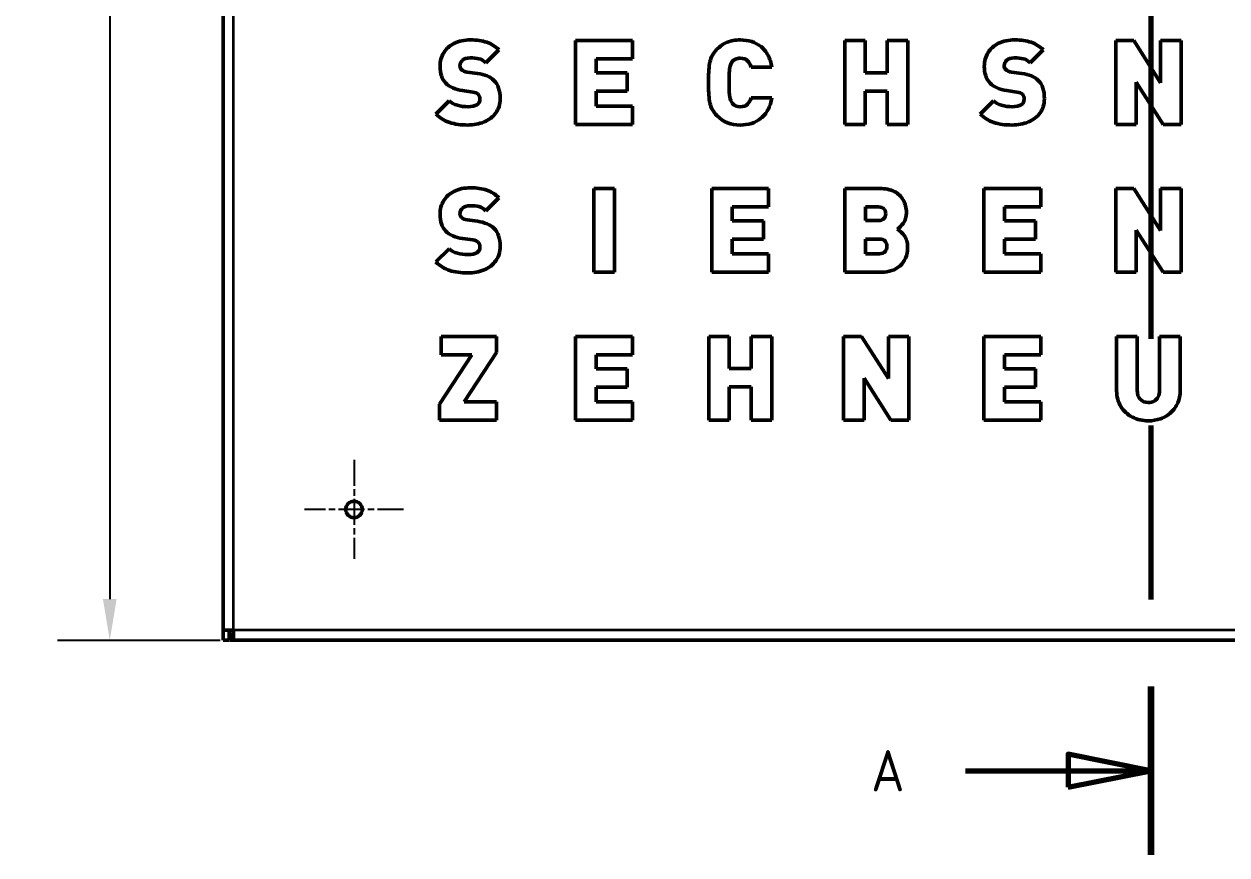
# Model space of a CAD drawing. Header units: millimetres. Extents: x -20 to 3500, y -209 to 1208.
# Drawn here: x 181.9 to 473.7, y 431.3 to 632.8 of the extents above; entities that cross this region are included whole.
import ezdxf

# ---------------------------------------------------------------- set-up
doc = ezdxf.new("R2010")
doc.units = ezdxf.units.MM
doc.header["$LTSCALE"] = 4
doc.linetypes.add('CHAIN', pattern=[0.3543, 0.2362, -0.0295, 0.0591, -0.0295])
for name, color, linetype, lineweight in [('Bemaßung (ISO)', 7, 'Continuous', 25), ('Mittelpunktmarkierung (ISO)', 7, 'Continuous', 25), ('Schnittlinie (ISO)', 7, 'CHAIN', 70), ('Sichtbar (ISO)', 7, 'Continuous', 50), ('Sichtbar schmal (ISO)', 7, 'Continuous', 35)]:
    doc.layers.add(name, color=color, linetype=linetype, lineweight=lineweight)
doc.styles.add('Bezeichnungstext (DIN)', font='ISOCP.shx')
doc.styles.add('Notiztext (DIN)', font='isocpeur.ttf')
doc.dimstyles.new('Standard (DIN)', dxfattribs={"dimscale": 4, "dimtxt": 3.5, "dimasz": 2.5, "dimexe": 3.175, "dimexo": 0.8, "dimgap": 0.8, "dimtad": 1, "dimrnd": 1e-08, "dimzin": 0, "dimtxsty": 'Notiztext (DIN)', "dimcen": 0.09, "dimdle": 10, "dimclrd": 256, "dimclre": 256, "dimclrt": 256, "dimadec": 0, "dimazin": 0, "dimtfac": 1, "dimtmove": 0, "dimatfit": 3, "dimfxl": 1, "dimtolj": 1, "dimtzin": 0, "dimlwd": -1, "dimlwe": -1, "dimarcsym": 0})

# ---------------------------------------------------------------- blocks, each defined once
blk = doc.blocks.new('2DTransSchnitt0')
at = {"layer": 'Schnittlinie (ISO)', "linetype": 'CHAIN', "ltscale": 44.645241}
blk.add_line((113.794, 244.581), (113.794, 107.821), dxfattribs=at)
at = {"layer": 'Schnittlinie (ISO)', "linetype": 'Continuous', "lineweight": 140}
blk.add_line((113.794, 118.039), (113.794, 107.821), dxfattribs=at)
at = {"layer": 'Schnittlinie (ISO)', "linetype": 'Continuous'}
for p, q in [((113.794, 112.93), (108.794, 113.93)), ((108.794, 113.93), (108.794, 111.93)), ((102.564, 112.93), (108.794, 112.93)), ((108.794, 112.93), (113.794, 112.93)), ((108.794, 111.93), (113.794, 112.93))]:
    blk.add_line(p, q, dxfattribs=at)
at = {"layer": 'Schnittlinie (ISO)', "linetype": 'Continuous', "flags": 128}
blk.add_lwpolyline([(108.794, 111.93), (113.794, 112.93), (108.794, 113.93), (108.794, 111.93)], dxfattribs=at)
at = {"layer": 'Schnittlinie (ISO)'}
blk.add_solid([(108.794, 111.93), (113.794, 112.93), (108.794, 113.93), (108.794, 111.93)], dxfattribs=at)
at = {"layer": 'Schnittlinie (ISO)', "insert": (96.844, 111.674), "char_height": 2.5, "attachment_point": 7, "style": 'Bezeichnungstext (DIN)'}
blk.add_mtext('A', dxfattribs=at)
blk = doc.blocks.new('*D21')
at = {"layer": 'Bemaßung (ISO)', "transparency": 16777216}
for p, q in [((229.48, 933.34), (189.98, 933.34)), ((202.68, 923.34), (202.68, 493.34)), ((229.48, 483.34), (189.98, 483.34))]:
    blk.add_line(p, q, dxfattribs=at)
for points in [[(201.01, 923.34), (204.34, 923.34), (202.68, 933.34)], [(201.01, 493.34), (204.34, 493.34), (202.68, 483.34)]]:
    blk.add_solid(points, dxfattribs=at)
at = {"layer": 'Defpoints', "color": 0, "transparency": 16777216}
for p in [(232.68, 933.34), (202.68, 483.34), (232.68, 483.34)]:
    blk.add_point(p, dxfattribs=at)
at = {"layer": 'Bemaßung (ISO)', "transparency": 16777216, "insert": (191.08, 673.66), "char_height": 14, "attachment_point": 4, "rotation": 90, "style": 'Notiztext (DIN)'}
blk.add_mtext('\\A1;\\fAIGDT|b0|i0;{\\H14.0000;o}\\fISOCPEUR|b0|i0;{\\H14.0000;450,00}', dxfattribs=at)

msp = doc.modelspace()

# ---------------------------------------------------------------- linework, layer by layer
at = {"layer": 'Mittelpunktmarkierung (ISO)', "linetype": 'CHAIN', "ltscale": 6.667144}
for p, q in [((261.923, 527.0902), (261.923, 503.0902)), ((273.923, 515.0902), (249.923, 515.0902))]:
    msp.add_line(p, q, dxfattribs=at)
at = {"layer": 'Sichtbar (ISO)'}
for p, q in [((230.1758, 485.8431), (230.1758, 930.8431)), ((315.6877, 628.8182), (329.4955, 628.8182)), ((315.6877, 608.5035), (315.6877, 628.8182)), ((329.4955, 628.8182), (329.4955, 624.3735)), ((380.961, 628.8182), (385.9491, 628.8182)), ((380.961, 608.5035), (380.961, 628.8182)), ((385.9491, 628.8182), (385.9491, 621.0016)), ((391.2576, 628.8182), (396.2457, 628.8182)), ((391.2576, 621.0016), (391.2576, 628.8182)), ((396.2457, 628.8182), (396.2457, 608.5035)), ((446.6871, 628.8182), (451.05, 628.8182)), ((446.6871, 608.5035), (446.6871, 628.8182)), ((451.05, 628.8182), (457.5548, 618.6051)), ((457.5548, 628.8182), (462.5429, 628.8182)), ((457.5548, 618.6051), (457.5548, 628.8182)), ((462.5429, 628.8182), (462.5429, 608.5035)), ((297.054, 626.561), (293.919, 623.426)), ((429.0774, 626.561), (425.9424, 623.426)), ((320.6758, 624.3735), (320.6758, 620.9738)), ((329.4955, 624.3735), (320.6758, 624.3735)), ((363.2956, 622.3671), (358.2239, 622.3671)), ((289.4046, 621.1967), (291.8569, 620.8623)), ((320.6758, 620.9738), (328.2137, 620.9738)), ((328.2137, 620.9738), (328.2137, 616.5291)), ((347.8994, 617.9781), (347.8994, 619.3436)), ((385.9491, 621.0016), (391.2576, 621.0016)), ((421.428, 621.1967), (423.8803, 620.8623)), ((451.6752, 618.7166), (451.6752, 608.5035)), ((458.1822, 608.5035), (451.6752, 618.7166)), ((290.7144, 616.3479), (288.2621, 616.6963)), ((320.6758, 616.5291), (320.6758, 612.9482)), ((328.2137, 616.5291), (320.6758, 616.5291)), ((385.9491, 616.5569), (385.9491, 608.5035)), ((391.2576, 616.5569), (385.9491, 616.5569)), ((391.2576, 608.5035), (391.2576, 616.5569)), ((422.7378, 616.3479), (420.2855, 616.6963)), ((281.811, 611.0115), (285.0157, 614.2162)), ((320.6758, 612.9482), (329.4955, 612.9482)), ((329.4955, 612.9482), (329.4955, 608.5035)), ((358.2239, 614.9546), (363.2956, 614.9546)), ((413.8344, 611.0115), (417.0391, 614.2162)), ((329.4955, 608.5035), (315.6877, 608.5035)), ((385.9491, 608.5035), (380.961, 608.5035)), ((396.2457, 608.5035), (391.2576, 608.5035)), ((451.6752, 608.5035), (446.6871, 608.5035)), ((462.5429, 608.5035), (458.1822, 608.5035)), ((320.0976, 592.9453), (325.0857, 592.9453)), ((320.0976, 572.6307), (320.0976, 592.9453)), ((325.0857, 592.9453), (325.0857, 572.6307)), ((348.6936, 592.9453), (362.5014, 592.9453)), ((348.6936, 572.6307), (348.6936, 592.9453)), ((362.5014, 592.9453), (362.5014, 588.5006)), ((381.0167, 592.9453), (389.4385, 592.9453)), ((381.0167, 572.6307), (381.0167, 592.9453)), ((414.7053, 592.9453), (428.5131, 592.9453)), ((414.7053, 572.6307), (414.7053, 592.9453)), ((428.5131, 592.9453), (428.5131, 588.5006)), ((446.687, 592.9453), (451.0499, 592.9453)), ((446.687, 572.6307), (446.687, 592.9453)), ((451.0499, 592.9453), (457.5549, 582.7322)), ((457.5549, 592.9453), (462.543, 592.9453)), ((457.5549, 582.7322), (457.5549, 592.9453)), ((462.543, 592.9453), (462.543, 572.6307)), ((297.054, 590.6881), (293.919, 587.5531)), ((353.6817, 588.5006), (353.6817, 585.1009)), ((362.5014, 588.5006), (353.6817, 588.5006)), ((389.1119, 588.4588), (386.0048, 588.4588)), ((386.0048, 588.4588), (386.0048, 585.1566)), ((419.6934, 588.5006), (419.6934, 585.1009)), ((428.5131, 588.5006), (419.6934, 588.5006)), ((289.4046, 585.3238), (291.8569, 584.9894)), ((353.6817, 585.1009), (361.2195, 585.1009)), ((361.2195, 585.1009), (361.2195, 580.6562)), ((386.0048, 585.1566), (389.1119, 585.1566)), ((419.6934, 585.1009), (427.2312, 585.1009)), ((427.2312, 585.1009), (427.2312, 580.6562)), ((290.7144, 580.4751), (288.2621, 580.8234)), ((353.6817, 580.6562), (353.6817, 577.0754)), ((361.2195, 580.6562), (353.6817, 580.6562)), ((389.3766, 580.6701), (386.0048, 580.6701)), ((386.0048, 580.6701), (386.0048, 577.1172)), ((419.6934, 580.6562), (419.6934, 577.0754)), ((427.2312, 580.6562), (419.6934, 580.6562)), ((451.6751, 582.8437), (451.6751, 572.6307)), ((458.1819, 572.6307), (451.6751, 582.8437)), ((281.811, 575.1386), (285.0157, 578.3433)), ((353.6817, 577.0754), (362.5014, 577.0754)), ((362.5014, 577.0754), (362.5014, 572.6307)), ((386.0048, 577.1172), (389.3766, 577.1172)), ((419.6934, 577.0754), (428.5131, 577.0754)), ((428.5131, 577.0754), (428.5131, 572.6307)), ((325.0857, 572.6307), (320.0976, 572.6307)), ((362.5014, 572.6307), (348.6936, 572.6307)), ((389.8563, 572.6307), (381.0167, 572.6307)), ((428.5131, 572.6307), (414.7053, 572.6307)), ((451.6751, 572.6307), (446.687, 572.6307)), ((462.543, 572.6307), (458.1819, 572.6307)), ((283.0437, 557.0724), (296.4758, 557.0724)), ((283.0437, 552.6277), (283.0437, 557.0724)), ((296.4758, 557.0724), (296.4758, 553.199)), ((315.6877, 557.0724), (329.4955, 557.0724)), ((315.6877, 536.7578), (315.6877, 557.0724)), ((329.4955, 557.0724), (329.4955, 552.6277)), ((347.9551, 557.0724), (352.9432, 557.0724)), ((347.9551, 536.7578), (347.9551, 557.0724)), ((352.9432, 557.0724), (352.9432, 549.2559)), ((358.2518, 557.0724), (363.2399, 557.0724)), ((358.2518, 549.2559), (358.2518, 557.0724)), ((363.2399, 557.0724), (363.2399, 536.7578)), ((380.6753, 557.0724), (385.0382, 557.0724)), ((380.6753, 536.7578), (380.6753, 557.0724)), ((385.0382, 557.0724), (391.5432, 546.8594)), ((391.5432, 557.0724), (396.5313, 557.0724)), ((391.5432, 546.8594), (391.5432, 557.0724)), ((396.5313, 557.0724), (396.5313, 536.7578)), ((414.7053, 557.0724), (428.5131, 557.0724)), ((414.7053, 536.7578), (414.7053, 557.0724)), ((428.5131, 557.0724), (428.5131, 552.6277)), ((446.91, 557.0724), (451.8981, 557.0724)), ((446.91, 543.8916), (446.91, 557.0724)), ((451.8981, 557.0724), (451.8981, 544.003)), ((457.332, 557.0724), (462.3201, 557.0724)), ((457.332, 544.003), (457.332, 557.0724)), ((462.3201, 557.0724), (462.3201, 543.8916)), ((282.6958, 540.6451), (290.4906, 552.6277)), ((290.4906, 552.6277), (283.0437, 552.6277)), ((296.4758, 553.199), (288.653, 541.2025)), ((320.6758, 552.6277), (320.6758, 549.228)), ((329.4955, 552.6277), (320.6758, 552.6277)), ((419.6934, 552.6277), (419.6934, 549.228)), ((428.5131, 552.6277), (419.6934, 552.6277)), ((320.6758, 549.228), (328.2137, 549.228)), ((328.2137, 549.228), (328.2137, 544.7833)), ((352.9432, 549.2559), (358.2518, 549.2559)), ((419.6934, 549.228), (427.2312, 549.228)), ((427.2312, 549.228), (427.2312, 544.7833)), ((385.6634, 546.9708), (385.6634, 536.7578)), ((392.1702, 536.7578), (385.6634, 546.9708)), ((320.6758, 544.7833), (320.6758, 541.2025)), ((328.2137, 544.7833), (320.6758, 544.7833)), ((352.9432, 544.8112), (352.9432, 536.7578)), ((358.2518, 544.8112), (352.9432, 544.8112)), ((358.2518, 536.7578), (358.2518, 544.8112)), ((419.6934, 544.7833), (419.6934, 541.2025)), ((427.2312, 544.7833), (419.6934, 544.7833)), ((282.6958, 536.7578), (282.6958, 540.6451)), ((288.653, 541.2025), (296.4758, 541.2025)), ((296.4758, 541.2025), (296.4758, 536.7578)), ((320.6758, 541.2025), (329.4955, 541.2025)), ((329.4955, 541.2025), (329.4955, 536.7578)), ((419.6934, 541.2025), (428.5131, 541.2025)), ((428.5131, 541.2025), (428.5131, 536.7578)), ((296.4758, 536.7578), (282.6958, 536.7578)), ((329.4955, 536.7578), (315.6877, 536.7578)), ((352.9432, 536.7578), (347.9551, 536.7578)), ((363.2399, 536.7578), (358.2518, 536.7578)), ((385.6634, 536.7578), (380.6753, 536.7578)), ((396.5313, 536.7578), (392.1702, 536.7578)), ((428.5131, 536.7578), (414.7053, 536.7578)), ((230.1758, 483.3431), (230.1758, 485.8431)), ((230.1758, 485.8431), (230.1882, 485.8431)), ((230.1882, 485.8431), (232.6758, 485.8431)), ((231.6758, 485.8431), (231.6758, 483.3431)), ((231.7758, 484.8431), (232.6758, 484.8431)), ((231.7758, 483.3431), (231.7758, 484.8431)), ((232.6758, 483.5518), (232.6758, 485.8431)), ((230.1758, 483.3431), (231.6758, 483.3431)), ((232.6758, 483.3431), (231.7758, 483.3431)), ((232.6758, 483.3555), (232.6758, 483.5518)), ((232.6758, 483.3555), (232.6758, 483.3431)), ((677.6758, 483.3431), (232.6758, 483.3431))]:
    msp.add_line(p, q, dxfattribs=at)
msp.add_circle((261.923, 515.0902), 2, dxfattribs=at)
for points, knots in [([(284.1797, 618.4937), (283.2507, 619.4503), (282.7864, 620.811), (282.7864, 622.5761), (282.7864, 623.8114), (283.0859, 624.9145), (283.6851, 625.885), (284.2842, 626.8556), (285.1433, 627.6151), (286.2627, 628.1633)], [13, 13, 13, 13, 14, 14, 14, 15, 15, 15, 16, 16, 16, 16]), ([(286.2627, 628.1633), (287.3819, 628.7111), (288.6941, 628.9854), (290.1988, 628.9854), (291.6943, 628.9854), (293.0016, 628.7923), (294.121, 628.4074)], [16, 16, 16, 16, 17, 17, 17, 18, 18, 18, 18]), ([(352.4653, 628.4209), (353.3747, 628.7975), (354.4187, 628.9854), (355.5975, 628.9854), (356.609, 628.9854), (357.537, 628.848), (358.3815, 628.5746)], [12, 12, 12, 12, 13, 13, 13, 14, 14, 14, 14]), ([(416.2031, 618.4937), (415.2741, 619.4503), (414.8098, 620.811), (414.8098, 622.5761), (414.8098, 623.8114), (415.1093, 624.9145), (415.7085, 625.885), (416.3076, 626.8556), (417.1667, 627.6151), (418.2861, 628.1633)], [13, 13, 13, 13, 14, 14, 14, 15, 15, 15, 16, 16, 16, 16]), ([(418.2861, 628.1633), (419.4053, 628.7111), (420.7175, 628.9854), (422.2222, 628.9854), (423.7177, 628.9854), (425.025, 628.7923), (426.1444, 628.4074)], [16, 16, 16, 16, 17, 17, 17, 18, 18, 18, 18]), ([(292.2331, 624.4153), (291.6292, 624.5546), (290.9047, 624.6243), (290.0595, 624.6243), (289.2605, 624.6243), (288.6523, 624.4336), (288.2343, 624.053)], [21, 21, 21, 21, 22, 22, 22, 23, 23, 23, 23]), ([(357.367, 623.9487), (356.9721, 624.3432), (356.3893, 624.5407), (355.6184, 624.5407), (355.191, 624.5407), (354.8079, 624.4615), (354.4689, 624.3038)], [19, 19, 19, 19, 20, 20, 20, 21, 21, 21, 21]), ([(424.2565, 624.4153), (423.6526, 624.5546), (422.9281, 624.6243), (422.0829, 624.6243), (421.2839, 624.6243), (420.6757, 624.4336), (420.2577, 624.053)], [21, 21, 21, 21, 22, 22, 22, 23, 23, 23, 23]), ([(288.2343, 624.053), (287.8163, 623.672), (287.6073, 623.2353), (287.6073, 622.7433), (287.6073, 622.381), (287.7418, 622.0649), (288.0113, 621.7958)], [23, 23, 23, 23, 24, 24, 24, 25, 25, 25, 25]), ([(420.2577, 624.053), (419.8397, 623.672), (419.6307, 623.2353), (419.6307, 622.7433), (419.6307, 622.381), (419.7652, 622.0649), (420.0347, 621.7958)], [23, 23, 23, 23, 24, 24, 24, 25, 25, 25, 25]), ([(352.978, 621.4686), (352.9175, 620.8321), (352.8875, 619.8961), (352.8875, 618.6609), (352.8875, 617.0167), (352.9478, 615.8623), (353.0686, 615.1987)], [24, 24, 24, 24, 25, 25, 25, 26, 26, 26, 26]), ([(286.9942, 613.1222), (287.8115, 612.8945), (288.6614, 612.781), (289.544, 612.781), (291.4853, 612.781), (292.456, 613.3893), (292.456, 614.6063), (292.456, 615.1262), (292.3213, 615.5259), (292.052, 615.8046)], [7, 7, 7, 7, 8, 8, 8, 9, 9, 9, 10, 10, 10, 10]), ([(419.0176, 613.1222), (419.8349, 612.8945), (420.6848, 612.781), (421.5674, 612.781), (423.5087, 612.781), (424.4794, 613.3893), (424.4794, 614.6063), (424.4794, 615.1262), (424.3447, 615.5259), (424.0754, 615.8046)], [7, 7, 7, 7, 8, 8, 8, 9, 9, 9, 10, 10, 10, 10]), ([(353.6538, 613.6449), (354.0997, 613.0689), (354.7545, 612.781), (355.6184, 612.781), (356.3708, 612.781), (356.949, 612.9781), (357.3531, 613.373), (357.7571, 613.7679), (358.0473, 614.295), (358.2239, 614.9546)], [27, 27, 27, 27, 28, 28, 28, 29, 29, 29, 30, 30, 30, 30]), ([(360.6298, 609.9665), (359.9474, 609.4184), (359.1797, 609.0095), (358.3258, 608.7404), (357.4719, 608.4713), (356.5627, 608.3363), (355.5975, 608.3363), (353.3423, 608.3363), (351.4631, 609.0979), (349.9595, 610.6214)], [2, 2, 2, 2, 3, 3, 3, 4, 4, 4, 5, 5, 5, 5]), ([(293.4662, 609.0816), (292.2725, 608.5848), (290.9558, 608.3363), (289.5161, 608.3363), (287.8348, 608.3363), (286.3718, 608.5358), (285.1271, 608.9355)], [2, 2, 2, 2, 3, 3, 3, 4, 4, 4, 4]), ([(425.4896, 609.0816), (424.2959, 608.5848), (422.9792, 608.3363), (421.5395, 608.3363), (419.8582, 608.3363), (418.3952, 608.5358), (417.1505, 608.9355)], [2, 2, 2, 2, 3, 3, 3, 4, 4, 4, 4]), ([(286.2627, 592.2904), (287.3819, 592.8382), (288.6941, 593.1125), (290.1988, 593.1125), (291.6943, 593.1125), (293.0016, 592.9194), (294.121, 592.5345)], [16, 16, 16, 16, 17, 17, 17, 18, 18, 18, 18]), ([(284.1797, 582.6208), (283.2507, 583.5774), (282.7864, 584.9381), (282.7864, 586.7032), (282.7864, 587.9385), (283.0859, 589.0416), (283.6851, 590.0122), (284.2842, 590.9827), (285.1433, 591.7423), (286.2627, 592.2904)], [13, 13, 13, 13, 14, 14, 14, 15, 15, 15, 16, 16, 16, 16]), ([(395.1665, 590.1499), (395.6629, 589.2618), (395.9113, 588.2327), (395.9113, 587.0615), (395.9113, 586.0762), (395.6697, 585.2466), (395.1868, 584.573)], [9, 9, 9, 9, 10, 10, 10, 11, 11, 11, 11]), ([(288.2343, 588.1801), (287.8163, 587.7992), (287.6073, 587.3625), (287.6073, 586.8704), (287.6073, 586.5081), (287.7418, 586.1921), (288.0113, 585.923)], [23, 23, 23, 23, 24, 24, 24, 25, 25, 25, 25]), ([(292.2331, 588.5424), (291.6292, 588.6817), (290.9047, 588.7514), (290.0595, 588.7514), (289.2605, 588.7514), (288.6523, 588.5607), (288.2343, 588.1801)], [21, 21, 21, 21, 22, 22, 22, 23, 23, 23, 23]), ([(393.682, 583.0463), (394.3508, 582.6471), (394.936, 582.12), (395.4376, 581.4655), (395.9392, 580.8111), (396.19, 579.862), (396.19, 578.6184)], [12, 12, 12, 12, 13, 13, 13, 14, 14, 14, 14]), ([(286.9942, 577.2493), (287.8115, 577.0216), (288.6614, 576.9082), (289.544, 576.9082), (291.4853, 576.9082), (292.456, 577.5164), (292.456, 578.7334), (292.456, 579.2533), (292.3213, 579.653), (292.052, 579.9317)], [7, 7, 7, 7, 8, 8, 8, 9, 9, 9, 10, 10, 10, 10]), ([(293.4662, 573.2087), (292.2725, 572.7119), (290.9558, 572.4635), (289.5161, 572.4635), (287.8348, 572.4635), (286.3718, 572.6629), (285.1271, 573.0626)], [2, 2, 2, 2, 3, 3, 3, 4, 4, 4, 4]), ([(450.7346, 537.4962), (449.5503, 538.0997), (448.6168, 538.9568), (447.934, 540.0667), (447.2513, 541.1766), (446.91, 542.4517), (446.91, 543.8916)], [5, 5, 5, 5, 6, 6, 6, 7, 7, 7, 7]), ([(452.6174, 541.8223), (453.0969, 541.2976), (453.7559, 541.0353), (454.5941, 541.0353), (455.1341, 541.0353), (455.6136, 541.1511), (456.0326, 541.3836)], [11, 11, 11, 11, 12, 12, 12, 13, 13, 13, 13]), ([(457.5689, 537.0993), (456.6306, 536.7598), (455.6367, 536.5906), (454.5872, 536.5906), (453.203, 536.5906), (451.919, 536.8923), (450.7346, 537.4962)], [3, 3, 3, 3, 4, 4, 4, 5, 5, 5, 5])]:
    msp.add_open_spline(points, degree=3, knots=knots, dxfattribs=at)
for points in [[(294.121, 628.4074), (295.2403, 628.0216), (296.218, 627.4062), (297.054, 626.561)], [(349.9595, 626.7143), (350.7207, 627.4758), (351.5558, 628.0451), (352.4653, 628.4209)], [(358.3815, 628.5746), (359.2261, 628.3003), (359.9823, 627.8914), (360.6507, 627.3484)], [(360.6507, 627.3484), (361.3189, 626.8046), (361.8828, 626.1128), (362.342, 625.272)], [(426.1444, 628.4074), (427.2637, 628.0216), (428.2414, 627.4062), (429.0774, 626.561)], [(293.919, 623.426), (293.3987, 623.9459), (292.8368, 624.276), (292.2331, 624.4153)], [(348.2612, 623.6701), (348.5025, 624.8074), (349.0688, 625.8225), (349.9595, 626.7143)], [(362.342, 625.272), (362.8014, 624.4312), (363.1192, 623.463), (363.2956, 622.3671)], [(425.9424, 623.426), (425.4221, 623.9459), (424.8602, 624.276), (424.2565, 624.4153)], [(288.0113, 621.7958), (288.327, 621.4798), (288.7916, 621.2803), (289.4046, 621.1967)], [(347.8994, 619.3436), (347.8994, 621.0896), (348.02, 622.5319), (348.2612, 623.6701)], [(353.2288, 622.8898), (353.1219, 622.5781), (353.0383, 622.1044), (352.978, 621.4686)], [(353.6538, 623.6908), (353.4772, 623.4678), (353.3355, 623.2007), (353.2288, 622.8898)], [(354.4689, 624.3038), (354.1297, 624.1458), (353.858, 623.9416), (353.6538, 623.6908)], [(358.2239, 622.3671), (358.0473, 623.0263), (357.7617, 623.5534), (357.367, 623.9487)], [(420.0347, 621.7958), (420.3504, 621.4798), (420.815, 621.2803), (421.428, 621.1967)], [(291.8569, 620.8623), (293.6403, 620.602), (294.9732, 620.0403), (295.8557, 619.1764)], [(295.8557, 619.1764), (296.3852, 618.6652), (296.7684, 618.0454), (297.0052, 617.3165)], [(423.8803, 620.8623), (425.6637, 620.602), (426.9966, 620.0403), (427.8791, 619.1764)], [(427.8791, 619.1764), (428.4086, 618.6652), (428.7918, 618.0454), (429.0286, 617.3165)], [(288.2621, 616.6963), (286.46, 616.9471), (285.0993, 617.5462), (284.1797, 618.4937)], [(292.052, 615.8046), (291.7825, 616.0832), (291.3366, 616.2643), (290.7144, 616.3479)], [(297.0052, 617.3165), (297.2421, 616.5868), (297.3605, 615.721), (297.3605, 614.7178)], [(348.2612, 613.6588), (348.02, 614.7918), (347.8994, 616.2317), (347.8994, 617.9781)], [(420.2855, 616.6963), (418.4834, 616.9471), (417.1227, 617.5462), (416.2031, 618.4937)], [(424.0754, 615.8046), (423.8059, 616.0832), (423.36, 616.2643), (422.7378, 616.3479)], [(429.0286, 617.3165), (429.2655, 616.5868), (429.3839, 615.721), (429.3839, 614.7178)], [(285.0157, 614.2162), (285.5173, 613.7146), (286.1767, 613.3499), (286.9942, 613.1222)], [(297.3605, 614.7178), (297.3605, 613.3893), (297.0098, 612.242), (296.3086, 611.2763)], [(349.9595, 610.6214), (349.0688, 611.5131), (348.5025, 612.5255), (348.2612, 613.6588)], [(353.0686, 615.1987), (353.1892, 614.5342), (353.3843, 614.0163), (353.6538, 613.6449)], [(363.2956, 614.9546), (363.1192, 613.877), (362.8014, 612.9136), (362.342, 612.0633)], [(417.0391, 614.2162), (417.5407, 613.7146), (418.2001, 613.3499), (419.0176, 613.1222)], [(429.3839, 614.7178), (429.3839, 613.3893), (429.0332, 612.242), (428.332, 611.2763)], [(285.1271, 608.9355), (283.8823, 609.3348), (282.777, 610.0266), (281.811, 611.0115)], [(296.3086, 611.2763), (295.6071, 610.3101), (294.6597, 609.5784), (293.4662, 609.0816)], [(362.342, 612.0633), (361.8828, 611.2138), (361.3119, 610.5143), (360.6298, 609.9665)], [(417.1505, 608.9355), (415.9057, 609.3348), (414.8004, 610.0266), (413.8344, 611.0115)], [(428.332, 611.2763), (427.6305, 610.3101), (426.6831, 609.5784), (425.4896, 609.0816)], [(294.121, 592.5345), (295.2403, 592.1487), (296.218, 591.5333), (297.054, 590.6881)], [(389.4385, 592.9453), (390.8117, 592.9453), (391.9857, 592.7013), (392.9601, 592.2132)], [(392.9601, 592.2132), (393.9346, 591.7251), (394.6699, 591.0376), (395.1665, 590.1499)], [(293.919, 587.5531), (293.3987, 588.0731), (292.8368, 588.4031), (292.2331, 588.5424)], [(390.4843, 587.9731), (390.2009, 588.2968), (389.7435, 588.4588), (389.1119, 588.4588)], [(390.4704, 585.6423), (390.763, 585.9659), (390.9093, 586.3545), (390.9093, 586.8075)], [(390.9093, 586.8075), (390.9093, 587.2609), (390.7676, 587.6495), (390.4843, 587.9731)], [(288.0113, 585.923), (288.327, 585.6069), (288.7916, 585.4074), (289.4046, 585.3238)], [(291.8569, 584.9894), (293.6403, 584.7291), (294.9732, 584.1674), (295.8557, 583.3035)], [(389.1119, 585.1566), (389.725, 585.1566), (390.1778, 585.3183), (390.4704, 585.6423)], [(395.1868, 584.573), (394.7037, 583.8991), (394.2021, 583.3903), (393.682, 583.0463)], [(288.2621, 580.8234), (286.46, 581.0742), (285.0993, 581.6733), (284.1797, 582.6208)], [(295.8557, 583.3035), (296.3852, 582.7924), (296.7684, 582.1725), (297.0052, 581.4436)], [(297.0052, 581.4436), (297.2421, 580.7139), (297.3605, 579.8481), (297.3605, 578.8449)], [(390.7699, 580.1566), (390.4819, 580.4989), (390.0176, 580.6701), (389.3766, 580.6701)], [(285.0157, 578.3433), (285.5173, 577.8417), (286.1767, 577.477), (286.9942, 577.2493)], [(292.052, 579.9317), (291.7825, 580.2103), (291.3366, 580.3915), (290.7144, 580.4751)], [(297.3605, 578.8449), (297.3605, 577.5164), (297.0098, 576.3691), (296.3086, 575.4034)], [(390.763, 577.6446), (391.0556, 577.9961), (391.2019, 578.4169), (391.2019, 578.9078)], [(391.2019, 578.9078), (391.2019, 579.3978), (391.0578, 579.8142), (390.7699, 580.1566)], [(396.19, 578.6184), (396.19, 577.6621), (396.0321, 576.8126), (395.7166, 576.0702)], [(285.1271, 573.0626), (283.8823, 573.4619), (282.777, 574.1538), (281.811, 575.1386)], [(296.3086, 575.4034), (295.6071, 574.4372), (294.6597, 573.7055), (293.4662, 573.2087)], [(389.3766, 577.1172), (390.0082, 577.1172), (390.4704, 577.2927), (390.763, 577.6446)], [(395.7166, 576.0702), (395.401, 575.3273), (394.9601, 574.7007), (394.3942, 574.19)], [(392.3619, 573.0276), (391.5729, 572.7628), (390.7377, 572.6307), (389.8563, 572.6307)], [(394.3942, 574.19), (393.8281, 573.6796), (393.1505, 573.2919), (392.3619, 573.0276)], [(451.8981, 544.003), (451.8981, 543.0739), (452.1377, 542.347), (452.6174, 541.8223)], [(456.9968, 542.4007), (457.2201, 542.8466), (457.332, 543.3804), (457.332, 544.003)], [(462.3201, 543.8916), (462.3201, 542.8231), (462.1203, 541.8338), (461.721, 540.9238)], [(456.0326, 541.3836), (456.4518, 541.6157), (456.7731, 541.9549), (456.9968, 542.4007)], [(461.721, 540.9238), (461.3213, 540.0134), (460.764, 539.2331), (460.049, 538.583)], [(460.049, 538.583), (459.3336, 537.9325), (458.5068, 537.4381), (457.5689, 537.0993)]]:
    msp.add_open_spline(points, degree=3, dxfattribs=at)
at = {"layer": 'Sichtbar schmal (ISO)'}
for p, q in [((232.6758, 485.8431), (232.6758, 930.8431)), ((677.6758, 485.8431), (232.6758, 485.8431))]:
    msp.add_line(p, q, dxfattribs=at)

# ---------------------------------------------------------------- block references
at = {"layer": 'Schnittlinie (ISO)', "xscale": 4, "yscale": 4, "zscale": 4}
msp.add_blockref('2DTransSchnitt0', (0, 0), dxfattribs=at)

# ---------------------------------------------------------------- dimensions: what is measured, and where the dimension line sits
at = {"layer": 'Bemaßung (ISO)'}
dim = msp.add_linear_dim(base=(202.6758, 483.3431), p1=(232.6758, 933.3431), p2=(232.6758, 483.3431), angle=270, text='\\fAIGDT|b0|i0;{\\H14.0000;o}\\fISOCPEUR|b0|i0;{\\H14.0000;<>}', dimstyle='Standard (DIN)', override={"dimgap": 0.8, "dimdec": 2, "dimtol": 0, "dimlim": 0, "dimtp": 0, "dimtm": 0, "dimtdec": 2, "dimtofl": 0, "dimatfit": 1}, dxfattribs=at)
dim.commit()
dim.dimension.update_dxf_attribs({"geometry": '*D21', "text_midpoint": (202.6758, 708.3431), "dimtype": 160})

doc.saveas('drawing.dxf')
